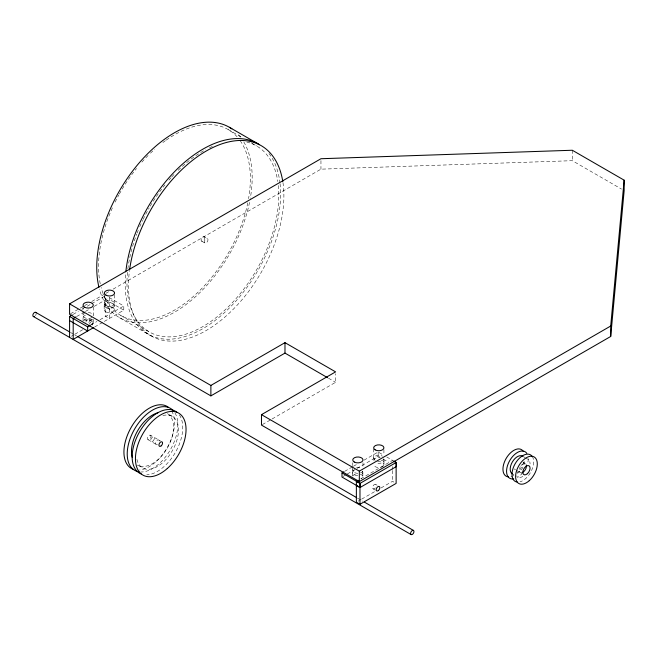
<?xml version="1.0" encoding="UTF-8"?>
<svg xmlns="http://www.w3.org/2000/svg" width="657" height="657" viewBox="0 0 657 657"><rect width="100%" height="100%" fill="white"/><g stroke="black" fill="none" stroke-linecap="round" stroke-linejoin="round"><path stroke-width="0.49" stroke-dasharray="3.29 2.46" d="M70.463 313.783L79.341 308.65M80.236 308.141L83.784 306.088M84.671 305.579L87.34 304.035M91.783 301.473L105.104 293.778M105.991 293.268L108.66 291.733M113.094 289.162L320.953 169.161L572.321 160.686L621.514 189.085M73.108 314.391L78.397 311.336M81.928 309.299L83.694 308.281M87.217 306.244L90.74 304.216M91.627 303.706L103.97 296.578M76.639 316.526L84.663 311.894M85.451 311.443L88.982 309.406M94.271 306.351L109.349 297.646L123.803 305.99L123.803 310.17L103.174 322.078M71.35 336.277L73.995 334.75M74.873 334.241L82.807 329.666M90.74 325.084L96.916 321.519M100.004 319.737L123.803 305.99M94.707 326.964L102.648 322.382M262.365 424.586L271.185 419.495M272.072 418.985L335.587 382.308L335.587 373.776M344.638 471.365L352.579 466.782M353.458 466.273L356.981 464.236M364.035 460.163L378.145 452.024L383.31 455.005M342.88 476.555L346.403 474.518M347.282 474.009L356.102 468.926M356.981 468.416L378.145 456.196L379.861 457.19M360.775 478.781L392.508 460.458M358.131 501.176L360.775 499.649M361.654 499.139L374.876 491.51M381.052 487.946L392.508 481.326L393.962 482.164M228.135 129.511L241.456 137.206M251.229 142.848L256.558 145.928M204.163 236.684A2.554 1.478 -60 0 1 203.358 240.643A2.554 1.478 -60 0 1 201.141 239.362A2.554 1.478 -60 0 1 204.163 236.684L207.456 238.581A2.554 1.478 -60 0 1 206.643 242.54A2.554 1.478 -60 0 1 204.434 241.259A2.554 1.478 -60 0 1 207.456 238.581M201.609 241.111L204.894 243.008M522.529 456.139L524.853 457.477M525.625 457.929L527.949 459.268A10.225 5.905 -60 0 1 530.068 463.949M523.071 462.356L525.395 463.694M516.41 470.313L521.724 473.385M512.304 473.845L513.848 474.74M328.484 378.21L335.587 382.308M386.751 456.993L392.771 460.467M383.31 459.177L388.468 462.158M105.728 299.732L123.803 310.17M120.781 315.45L149.213 331.867M119.5 317.668L151.225 335.982M375.673 484.398L377.118 485.236M85.87 322.185A2.554 1.478 -60 0 1 88.892 319.499L92.506 321.585M373.119 488.824L375.287 490.081M70.381 332.376L73.937 334.429M74.824 334.939L76.606 335.965M357.465 498.121L362.795 501.201M172.323 416.415L167.395 413.565A29.754 17.181 -60 0 1 167.395 447.918A29.754 17.181 -60 0 1 137.642 465.099L142.577 467.948M150.502 435.221A2.554 1.478 -60 0 1 149.697 439.18A2.554 1.478 -60 0 1 147.48 437.899A2.554 1.478 -60 0 1 150.502 435.221L160.374 440.921M147.948 439.648L157.82 445.347M572.321 150.248L572.321 160.686M392.508 466.593L392.508 469.541M392.508 470.519L392.508 481.326M383.91 449.692L383.91 455.383M383.992 460.409L383.992 464.581M378.145 452.024L378.145 456.196M373.685 448.747L373.685 458.233M362.993 462.774L362.993 467.521M362.869 472.597L362.869 476.777M352.768 462.774L352.768 465.624M352.768 466.569L352.768 470.363M352.645 472.597L352.645 475.939M320.953 160.628L320.953 169.161M114.573 294.804L114.573 303.345M114.392 305.571A5.108 2.948 0 0 1 106.73 308.125A5.108 2.948 0 0 1 106.73 303.017A5.108 2.948 0 0 1 114.392 305.571L114.392 309.743M109.349 297.646L109.349 318.514L105.728 316.428L105.728 295.56M104.364 295.067L104.364 303.6M104.167 305.571L104.167 309.743M93.286 306.959L93.286 315.491A5.108 2.948 0 0 0 86.757 312.716M93.278 319.433L93.278 321.938M83.069 306.121L83.069 310.868M83.069 311.812L83.069 315.606M83.053 317.766L83.053 321.938M362.812 471.126A5.108 2.948 0 0 1 360.43 472.917M357.876 473.319A5.108 2.948 0 0 1 352.94 469.599M356.554 467.513A5.108 2.948 0 0 1 361.49 468.277M383.737 458.997A5.108 2.948 0 0 1 380.124 461.083M375.18 460.319A5.108 2.948 0 0 1 375.18 456.147A5.108 2.948 0 0 1 382.415 456.147M91.865 317.594A5.108 2.948 0 0 1 84.63 317.676A5.108 2.948 0 0 1 84.49 313.504M246.728 142.027A107.354 61.98 -60 0 1 277.796 181.488M278.322 185.537A107.354 61.98 -60 0 1 201.756 327.194A107.354 61.98 -60 0 1 127.737 269.887M127.86 268.869A107.354 61.98 -60 0 1 136.771 233.999M137.149 233.021A107.354 61.98 -60 0 1 138.225 230.303M139.76 226.665A107.354 61.98 -60 0 1 142.659 220.309M143.103 219.397A107.354 61.98 -60 0 1 149.213 207.908M150.215 206.191A107.354 61.98 -60 0 1 164.932 184.896M168.948 180.084A107.354 61.98 -60 0 1 171.025 177.735M171.723 176.963A107.354 61.98 -60 0 1 175.263 173.202M178.146 170.311A107.354 61.98 -60 0 1 205.707 149.673M209.484 147.768A107.354 61.98 -60 0 1 212.326 146.47M166.205 140.113A107.354 61.98 -60 0 1 237.095 136.804M240.199 140.697A107.354 61.98 -60 0 1 248.56 198.693M247.779 202.832A107.354 61.98 -60 0 1 174.458 310.137A107.354 61.98 -60 0 1 101.137 287.503M100.25 283.783A107.354 61.98 -60 0 1 112.955 206.61M115.115 202.085A107.354 61.98 -60 0 1 118.827 194.965M119.311 194.086A107.354 61.98 -60 0 1 136.5 168.488M141.896 162.098A107.354 61.98 -60 0 1 149.714 153.902M150.437 153.196A107.354 61.98 -60 0 1 154.806 149.155M162.903 142.52A107.354 61.98 -60 0 1 165.375 140.705M268.976 153.516A109.908 63.458 -60 0 1 279.939 182.695M280.054 183.697A109.908 63.458 -60 0 1 202.627 328.787A109.908 63.458 -60 0 1 125.783 272.162M238.581 134.759A109.908 63.458 -60 0 1 240.544 137.099M243.788 141.912A109.908 63.458 -60 0 1 250.301 198.299M249.529 202.364A109.908 63.458 -60 0 1 174.458 312.223A109.908 63.458 -60 0 1 99.388 289.047M282.962 182.621A109.908 63.458 -60 0 1 206.084 330.586A109.908 63.458 -60 0 1 129.421 271.062M36.151 313.989A2.373 1.371 -60 0 1 35.371 315.615M179.361 414.92A35.782 20.663 -60 0 1 176.101 451.154A35.782 20.663 -60 0 1 146.749 474.839M157.45 444.272A2.554 1.478 -60 0 1 155.643 443.229A2.554 1.478 -60 0 1 157.45 440.091A2.554 1.478 -60 0 1 159.257 441.134M162.895 415.569A29.754 17.181 -60 0 1 178.31 433.308A29.754 17.181 -60 0 1 157.45 466.47A29.754 17.181 -60 0 1 136.59 457.395M174.959 412.875A35.782 20.663 -60 0 1 170.409 449.659A35.782 20.663 -60 0 1 140.828 471.997M171.666 410.978A35.782 20.663 -60 0 1 167.888 446.399A35.782 20.663 -60 0 1 139.547 470.018M515.605 469.648A5.108 2.948 -60 0 1 514.283 468.884M528.261 458.734A15.333 8.853 -60 0 1 527.431 463.998M522.832 472.703A15.333 8.853 -60 0 1 517.412 477.516M523.818 461.912A15.333 8.853 -60 0 1 517.281 472.753M513.799 475.43A15.333 8.853 -60 0 1 510.99 476.621M521.026 465.55A5.108 2.948 -60 0 1 525.97 464.228M521.896 472.695A5.108 2.948 -60 0 1 520.278 466.651M532.227 456.443A15.333 8.853 -60 0 1 531.439 470.782A15.333 8.853 -60 0 1 520.032 481.836M522.832 476.473A10.225 5.905 -60 0 1 516.574 475.914M524.615 461.559A10.225 5.905 -60 0 1 517.412 473.344M377.553 461.731A5.108 2.948 0 0 1 383.811 465.345M383.302 466.059A5.108 2.948 0 0 1 377.553 467.431A5.108 2.948 0 0 1 373.767 464.581M360.315 474.214A5.108 2.948 0 0 1 361.375 478.863M352.817 476.013A5.108 2.948 0 0 1 357.761 473.82M362.188 471.126A5.108 2.948 0 0 1 360.315 475.159M357.761 475.553A5.108 2.948 0 0 1 352.817 473.36A5.108 2.948 0 0 1 355.199 470.042M383.302 458.931A5.108 2.948 0 0 1 382.932 462.2A5.108 2.948 0 0 1 377.553 463.259M373.767 460.409A5.108 2.948 0 0 1 380.198 457.559M375.295 487.896A2.554 1.478 -60 0 1 372.691 488.307A2.554 1.478 -60 0 1 374.079 484.743A2.554 1.478 -60 0 1 376.198 485.572M92.588 319.236A5.108 2.948 0 0 1 84.548 319.852A5.108 2.948 0 0 1 85.607 315.204M83.735 320.46A5.108 2.948 0 0 1 91.775 319.852A5.108 2.948 0 0 1 90.715 324.492M88.892 319.499A2.554 1.478 -60 0 1 88.079 323.458M89.483 324.271A2.554 1.478 -60 0 1 92.325 321.511A2.554 1.478 -60 0 1 92.128 325.092M106.015 305.653A5.108 2.948 0 0 0 114.458 304.109A5.108 2.948 0 0 0 107.929 300.66A5.108 2.948 0 0 0 106.015 305.653M152.982 441.077A2.554 1.478 -60 0 0 153.795 437.119A2.554 1.478 -60 0 0 150.773 439.804A2.554 1.478 -60 0 0 152.982 441.077M105.67 311.829A5.108 2.948 0 0 0 114.219 310.506A5.108 2.948 0 0 0 107.962 306.893A5.108 2.948 0 0 0 105.67 311.829"/><path stroke-width="0.99" d="M69.576 303.863L210.881 385.437L284.982 342.658L335.587 371.878L261.486 414.657L261.486 425.095L359.33 481.581L610.706 336.458L610.706 326.02L624.15 180.174L572.321 150.248L320.953 158.731L69.576 303.863L69.576 314.292L210.881 395.875L284.982 353.096L327.597 377.701M610.706 336.458L624.15 190.612L624.15 180.174M69.585 337.296L69.585 316.428L72.229 314.9M75.842 316.986L73.198 318.514L73.198 339.382L93.828 327.473M69.585 316.428L87.66 326.866L90.305 325.338M393.633 460.968L396.22 462.454L396.22 466.634L360.069 487.502L341.993 477.064L341.993 472.892L343.759 471.874M261.486 414.657L359.33 471.151L610.706 326.02M393.962 461.288L396.13 462.544L396.13 483.412L359.979 504.28L356.365 502.194L356.365 481.326L358.131 480.308M359.979 504.28L359.979 483.412L396.22 462.454M229.408 127.302L257.84 143.711M341.993 472.892L360.069 483.33L360.069 487.502M356.365 481.326L359.979 483.412M356.365 485.498L359.979 487.584M69.585 320.6L87.66 331.038L87.66 326.866M35.716 312.362L69.494 331.859M77.493 336.483L356.579 497.604M364.578 502.227L413.458 530.445A2.373 1.371 -60 0 1 412.703 534.125A2.373 1.371 -60 0 1 410.65 532.942A2.373 1.371 -60 0 1 413.458 530.445M33.343 316.477L411.085 534.56M359.33 471.151L359.33 481.581M284.982 342.658L284.982 353.096M210.881 385.437L210.881 395.875M125.889 271.169A109.908 63.458 -60 0 1 179.23 167.075A109.908 63.458 -60 0 1 259.49 144.729M98.936 287.257A109.908 63.458 -60 0 1 137.962 164.324A109.908 63.458 -60 0 1 231.872 128.854M129.552 270.052A109.908 63.458 -60 0 1 206.216 151.036A109.908 63.458 -60 0 1 282.814 181.652M34.534 316.362A2.373 1.371 -60 0 1 32.858 315.557A2.373 1.371 -60 0 1 34.238 312.675A2.373 1.371 -60 0 1 36.151 312.978M141.181 473.952A35.782 20.663 -60 0 1 139.555 431.854A35.782 20.663 -60 0 1 176.832 412.21M132.197 457.354A29.754 17.181 -60 0 1 157.959 412.727M138.931 471.825A35.782 20.663 -60 0 1 134.242 429.678A35.782 20.663 -60 0 1 173.251 410.609M133.823 469.509A35.782 20.663 -60 0 1 130.948 427.789A35.782 20.663 -60 0 1 168.611 407.455M513.708 478.904A15.333 8.853 -60 0 1 509.101 461.74A15.333 8.853 -60 0 1 526.807 453.314M508.378 476.883A15.333 8.853 -60 0 1 506.128 458.479A15.333 8.853 -60 0 1 523.194 451.219M526.323 465.025A5.108 2.948 -60 0 1 522.832 472.301M517.412 482.098A15.333 8.853 -60 0 1 515.17 463.694A15.333 8.853 -60 0 1 532.227 456.443M512.304 473.845A10.225 5.905 -60 0 1 512.304 462.043A10.225 5.905 -60 0 1 522.529 456.139M354.263 462.019A5.108 2.948 0 0 0 362.812 460.697A5.108 2.948 0 0 0 356.554 457.075A5.108 2.948 0 0 0 354.263 462.019M375.18 449.881A5.108 2.948 0 0 0 383.737 448.559A5.108 2.948 0 0 0 377.471 444.945A5.108 2.948 0 0 0 375.18 449.881M84.63 307.246A5.108 2.948 0 0 0 93.138 305.825A5.108 2.948 0 0 0 86.757 302.277A5.108 2.948 0 0 0 84.63 307.246M106.015 295.215A5.108 2.948 0 0 0 114.458 293.671A5.108 2.948 0 0 0 107.929 290.222A5.108 2.948 0 0 0 106.015 295.215M167.289 468.523A35.782 20.663 -60 0 0 178.63 413.089A35.782 20.663 -60 0 0 136.303 450.628A35.782 20.663 -60 0 0 167.289 468.523M161.211 445.824A2.554 1.478 -60 0 0 162.016 441.865A2.554 1.478 -60 0 0 158.994 444.551A2.554 1.478 -60 0 0 161.211 445.824M527.382 473.705A5.108 2.948 -60 0 0 529.008 465.78A5.108 2.948 -60 0 0 522.956 471.143A5.108 2.948 -60 0 0 527.382 473.705M529.255 480.686A15.333 8.853 -60 0 0 534.116 456.927A15.333 8.853 -60 0 0 515.975 473.015A15.333 8.853 -60 0 0 529.255 480.686M378.473 490.442A2.554 1.478 -60 0 0 379.286 486.484A2.554 1.478 -60 0 0 376.264 489.169A2.554 1.478 -60 0 0 378.473 490.442"/></g></svg>
